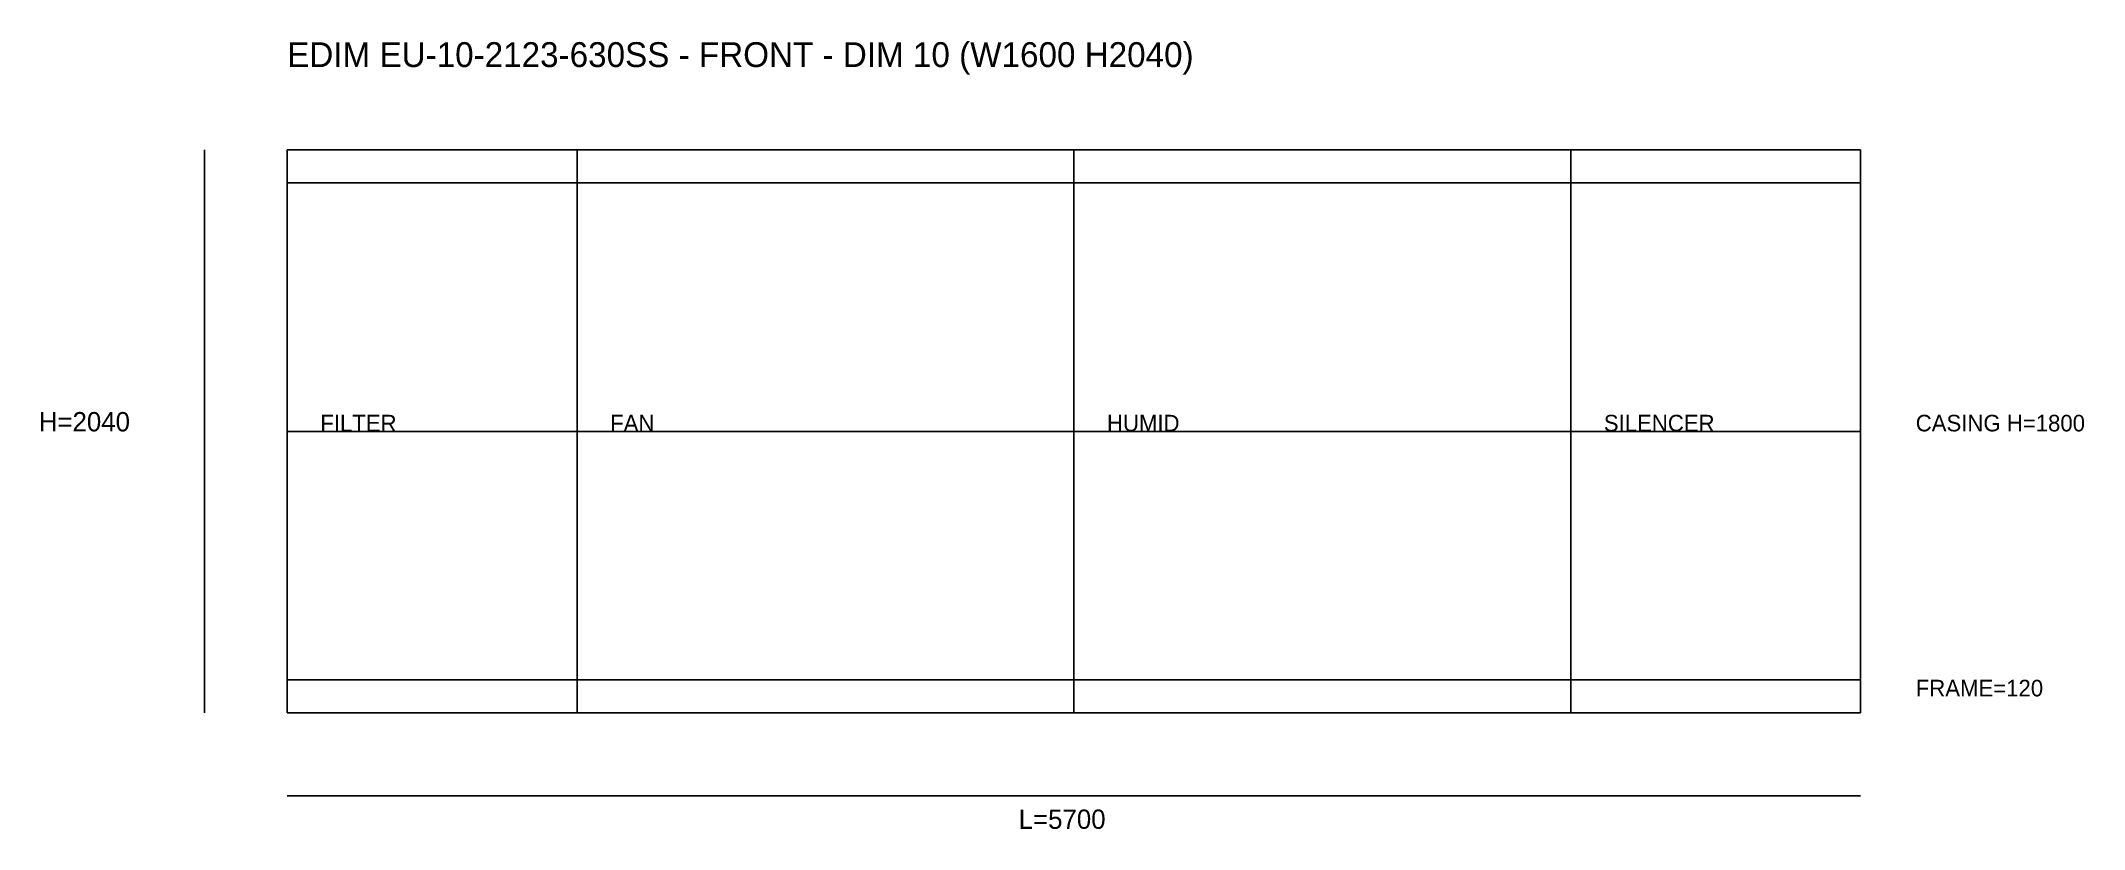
# Model space of a CAD drawing. Header units: millimetres. Extents: x -892 to 6510, y -421 to 2435.
import ezdxf

# ---------------------------------------------------------------- set-up
doc = ezdxf.new("R2010")
doc.units = ezdxf.units.MM
for name, color, linetype in [('DIM', 1, 'CONTINUOUS'), ('OUTLINE', 7, 'CONTINUOUS'), ('SECTION', 3, 'CONTINUOUS'), ('TEXT', 5, 'CONTINUOUS')]:
    doc.layers.add(name, color=color, linetype=linetype)

msp = doc.modelspace()

# ---------------------------------------------------------------- linework, layer by layer
at = {"layer": 'DIM'}
for p, q in [((-300, 0), (-300, 2040)), ((0, 1020), (5700, 1020)), ((0, -300), (5700, -300))]:
    msp.add_line(p, q, dxfattribs=at)
at = {"layer": 'OUTLINE'}
for p, q in [((5700, 2040), (0, 2040)), ((0, 2040), (0, 0)), ((5700, 0), (5700, 2040)), ((0, 1920), (5700, 1920)), ((0, 120), (5700, 120)), ((0, 0), (5700, 0))]:
    msp.add_line(p, q, dxfattribs=at)
at = {"layer": 'SECTION'}
for p, q in [((1050, 0), (1050, 2040)), ((2850, 0), (2850, 2040)), ((4650, 0), (4650, 2040))]:
    msp.add_line(p, q, dxfattribs=at)

# ---------------------------------------------------------------- texts
at = {"layer": 'DIM'}
for s, p in [('CASING H=1800', (5900, 1020)), ('FRAME=120', (5900, 60))]:
    msp.add_text(s, height=60, dxfattribs=at).set_placement(p)
at = {"layer": 'TEXT'}
for s, height, p in [('EDIM EU-10-2123-630SS - FRONT - DIM 10 (W1600 H2040)', 90, (0, 2340)), ('H=2040', 70, (-900, 1020)), ('FILTER', 60, (120, 1020)), ('FAN', 60, (1170, 1020)), ('HUMID', 60, (2970, 1020)), ('SILENCER', 60, (4770, 1020)), ('L=5700', 70, (2650, -420))]:
    msp.add_text(s, height=height, dxfattribs=at).set_placement(p)

doc.saveas('drawing.dxf')
